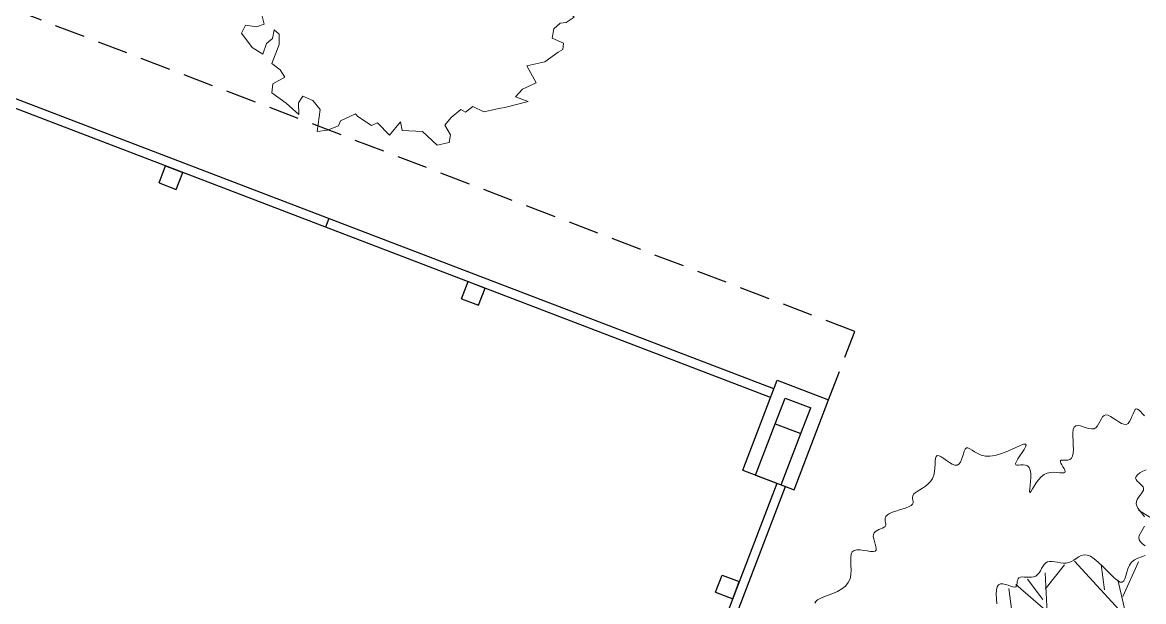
# Model space of a CAD drawing. Extents: x 2080 to 102399, y 2071 to 93424.
# Drawn here: x 77605.2 to 77972, y 80977.1 to 81166.7 of the extents above; entities that cross this region are included whole.
import ezdxf

# ---------------------------------------------------------------- set-up
doc = ezdxf.new("R2010")
doc.units = 0
doc.header["$LTSCALE"] = 20
doc.header["$MEASUREMENT"] = 0
doc.linetypes.add('DASHED', pattern=[0.75, 0.5, -0.25])
for name, color, linetype, lineweight in [('casuanut tree', 100, 'Continuous', 5), ('Mango tree', 96, 'Continuous', 5), ('sappotta', 114, 'Continuous', 5)]:
    doc.layers.add(name, color=color, linetype=linetype, lineweight=lineweight)
doc.layers.add('wall', color=13, linetype='Continuous')

# ---------------------------------------------------------------- blocks, each defined once
blk = doc.blocks.new('NEEM')
at = {"layer": 'sappotta', "linetype": 'Continuous'}
for p, q in [((0.0031, 1.1323), (-0.083, 1.1274)), ((-0.083, 1.1274), (-0.0227, 1.0834)), ((0.0298, 1.0769), (0.0031, 1.1323)), ((0.1622, 1.1437), (0.1418, 1.1119)), ((0.1418, 1.1119), (0.2162, 1.072)), ((0.2828, 1.1298), (0.1622, 1.1437)), ((0.2671, 1.1233), (0.2828, 1.1298)), ((0.3509, 1.0158), (0.2671, 1.1233)), ((-0.3588, 1.0435), (-0.3956, 1.0158)), ((-0.3455, 1.0109), (-0.34, 1.0386)), ((-0.2131, 1.0923), (-0.2421, 1.0068)), ((-0.1911, 1.0989), (-0.2131, 1.0923)), ((-0.177, 1.0484), (-0.1911, 1.0989)), ((-0.0431, 1.0394), (-0.177, 1.0484)), ((-0.0227, 1.0834), (-0.0431, 1.0394)), ((0.1144, 1.0427), (0.0298, 1.0769)), ((0.2162, 1.072), (0.1144, 1.0427)), ((0.4207, 1.063), (0.3509, 1.0158)), ((0.4731, 1.0296), (0.4207, 1.063)), ((-0.517, 0.9628), (-0.6142, 0.9009)), ((-0.3956, 1.0158), (-0.3455, 1.0109)), ((-0.2421, 1.0068), (-0.2303, 0.9351)), ((0.4716, 0.9417), (0.5006, 0.9816)), ((0.5006, 0.9816), (0.4731, 1.0296)), ((-0.6142, 0.9009), (-0.5891, 0.87)), ((-0.5209, 0.9449), (-0.5209, 0.9449)), ((-0.4489, 0.9131), (-0.5209, 0.9449)), ((-0.4935, 0.8838), (-0.4489, 0.9131)), ((-0.3196, 0.9058), (-0.4152, 0.8838)), ((-0.2303, 0.9351), (-0.3196, 0.9058)), ((-0.1081, 0.9221), (-0.177, 0.8716)), ((-0.0274, 0.9083), (-0.1081, 0.9221)), ((-0.0345, 0.839), (-0.0274, 0.9083)), ((0.4825, 0.9083), (0.4716, 0.9417)), ((0.5813, 0.9001), (0.4825, 0.9083)), ((0.5515, 0.9498), (0.5813, 0.9001)), ((0.6267, 0.9278), (0.5515, 0.9498)), ((0.6541, 0.87), (0.6267, 0.9278)), ((-0.5891, 0.87), (-0.4935, 0.8838)), ((-0.4152, 0.8838), (-0.459, 0.839)), ((-0.459, 0.839), (-0.3032, 0.8374)), ((-0.3032, 0.8374), (-0.3611, 0.7616)), ((-0.177, 0.8716), (-0.1394, 0.8089)), ((-0.0674, 0.7796), (-0.0345, 0.839)), ((0.6157, 0.8064), (0.6541, 0.87)), ((0.7152, 0.8602), (0.6604, 0.7877)), ((0.7622, 0.8439), (0.7152, 0.8602)), ((0.7826, 0.7787), (0.7622, 0.8439)), ((-0.7826, 0.7567), (-0.8304, 0.7291)), ((-0.7489, 0.7739), (-0.7826, 0.7567)), ((-0.7168, 0.7893), (-0.7489, 0.7739)), ((-0.6886, 0.7722), (-0.7168, 0.7893)), ((-0.6384, 0.7576), (-0.6886, 0.7722)), ((-0.5985, 0.672), (-0.6384, 0.7576)), ((-0.5335, 0.7763), (-0.5617, 0.6989)), ((-0.452, 0.7502), (-0.5335, 0.7763)), ((-0.3611, 0.7616), (-0.452, 0.7502)), ((-0.1394, 0.8089), (-0.0674, 0.7796)), ((0.6604, 0.7877), (0.6157, 0.8064)), ((0.7755, 0.7038), (0.7826, 0.7787)), ((-0.8178, 0.6924), (-0.8499, 0.6378)), ((-0.8304, 0.7291), (-0.8264, 0.7144)), ((-0.8264, 0.7144), (-0.8178, 0.6924)), ((-0.5617, 0.6989), (-0.5985, 0.672)), ((0.8883, 0.7225), (0.7755, 0.7038)), ((0.9236, 0.6785), (0.8883, 0.7225)), ((0.9126, 0.5906), (0.9236, 0.6785)), ((-0.8922, 0.6126), (-0.9228, 0.5938)), ((-0.9228, 0.5938), (-0.8946, 0.5547)), ((-0.8499, 0.6378), (-0.8922, 0.6126)), ((0.9643, 0.5409), (0.9126, 0.5906)), ((-0.8946, 0.5547), (-0.868, 0.5401)), ((-0.868, 0.5401), (-0.8178, 0.5173)), ((-0.8178, 0.5173), (-0.752, 0.4399)), ((0.9338, 0.5002), (0.9643, 0.5409)), ((0.8037, 0.4146), (0.8398, 0.4749)), ((0.8398, 0.4749), (0.9338, 0.5002)), ((0.9424, 0.4708), (0.9165, 0.4374)), ((1.0137, 0.4391), (0.9424, 0.4708)), ((-0.9079, 0.3723), (-0.9345, 0.3454)), ((-0.8695, 0.3894), (-0.9079, 0.3723)), ((-0.846, 0.3861), (-0.8695, 0.3894)), ((-0.821, 0.3674), (-0.846, 0.3861)), ((-0.7348, 0.3943), (-0.7567, 0.3609)), ((-0.752, 0.4399), (-0.7348, 0.3943)), ((0.8601, 0.3666), (0.8037, 0.4146)), ((0.933, 0.378), (0.8601, 0.3666)), ((0.9165, 0.4374), (0.904, 0.404)), ((0.904, 0.404), (0.933, 0.378)), ((0.9298, 0.3315), (1.0176, 0.3886)), ((1.0176, 0.3886), (1.0137, 0.4391)), ((-0.9604, 0.3657), (-0.9941, 0.3095)), ((-0.9941, 0.3095), (-0.9612, 0.2745)), ((-0.9345, 0.3454), (-0.9604, 0.3657)), ((-0.7881, 0.3592), (-0.821, 0.3674)), ((-0.7567, 0.3609), (-0.7881, 0.3592)), ((0.8288, 0.259), (0.8875, 0.3258)), ((0.8875, 0.3258), (0.9298, 0.3315)), ((-0.9776, 0.2289), (-1.0231, 0.2077)), ((-0.9612, 0.2745), (-0.9776, 0.2289)), ((0.8382, 0.2623), (0.8288, 0.259)), ((0.9306, 0.2281), (0.8382, 0.2623)), ((0.962, 0.2175), (0.9306, 0.2281)), ((1.0254, 0.259), (0.962, 0.2175)), ((0.9964, 0.1597), (1.0254, 0.259)), ((-1.0231, 0.2077), (-1.0622, 0.1825)), ((-1.0622, 0.1825), (-1.0199, 0.1621)), ((-1.0199, 0.1621), (-1.0489, 0.0839)), ((1.0458, 0.1287), (0.9964, 0.1597)), ((1.1092, 0.1491), (1.0458, 0.1287)), ((1.1374, 0.114), (1.1092, 0.1491)), ((-1.0489, 0.0839), (-1.0168, 0.0595)), ((1.074, 0.0489), (1.1374, 0.114)), ((-1.0168, 0.0595), (-0.991, -0.0024)), ((0.0196, 0.0407), (-0.0094, 0.0244)), ((-0.0094, 0.0244), (0, 0)), ((0, 0), (0.0141, 0.0114)), ((0.0141, 0.0114), (0.0274, 0.031)), ((1.0286, 0.0106), (1.074, 0.0489)), ((1.074, -0.0472), (1.0286, 0.0106)), ((-1.0481, -0.0619), (-1.0975, -0.0774)), ((-0.991, -0.0024), (-1.0481, -0.0619)), ((1.1288, -0.0472), (1.074, -0.0472)), ((1.0998, -0.1287), (1.1288, -0.0472)), ((-1.0975, -0.0774), (-1.0983, -0.1401)), ((-1.0983, -0.1401), (-1.0442, -0.1727)), ((1.0074, -0.1662), (1.0458, -0.114)), ((1.0458, -0.114), (1.0998, -0.1287)), ((-1.0442, -0.1727), (-1.0066, -0.1849)), ((-1.0066, -0.1849), (-0.9917, -0.2436)), ((-0.9917, -0.2436), (-0.9369, -0.1979)), ((-0.9369, -0.1979), (-0.9298, -0.2134)), ((-0.9298, -0.2134), (-0.9024, -0.3177)), ((1.016, -0.2338), (1.0074, -0.1662)), ((1.11, -0.2427), (1.016, -0.2338)), ((1.0834, -0.3063), (1.1367, -0.2729)), ((1.1367, -0.2729), (1.11, -0.2427)), ((-1.0246, -0.325), (-1.0521, -0.378)), ((-0.9526, -0.3364), (-1.0246, -0.325)), ((-0.9024, -0.3177), (-0.9526, -0.3364)), ((-0.8484, -0.4114), (-0.8374, -0.3552)), ((-0.8374, -0.3552), (-0.8029, -0.3828)), ((0.9917, -0.4105), (1.0043, -0.3495)), ((1.0043, -0.3495), (1.045, -0.3112)), ((1.045, -0.3112), (1.0834, -0.3063)), ((-1.0521, -0.378), (-0.9816, -0.4708)), ((-0.8883, -0.4456), (-0.8484, -0.4114)), ((-0.8029, -0.3828), (-0.8029, -0.4521)), ((1.0662, -0.4431), (0.9917, -0.4105)), ((-0.9816, -0.4708), (-0.9103, -0.5156)), ((-0.9103, -0.5156), (-0.8883, -0.4456)), ((-0.8029, -0.4521), (-0.8531, -0.5759)), ((0.9432, -0.5653), (1.0317, -0.5026)), ((1.0317, -0.5026), (1.0615, -0.4839)), ((1.0615, -0.4839), (1.0662, -0.4431)), ((-0.8531, -0.5759), (-0.7967, -0.6191)), ((0.8264, -0.5914), (0.9432, -0.5653)), ((-0.7967, -0.6191), (-0.7661, -0.668)), ((0.8868, -0.7038), (0.8264, -0.5914)), ((-0.8445, -0.7103), (-0.8523, -0.7698)), ((-0.7661, -0.668), (-0.8445, -0.7103)), ((0.7975, -0.747), (0.8868, -0.7038)), ((-0.8523, -0.7698), (-0.7575, -0.8382)), ((-0.676, -0.8358), (-0.6486, -0.791)), ((-0.6486, -0.791), (-0.582, -0.8203)), ((0.7512, -0.7967), (0.7975, -0.747)), ((0.8343, -0.8276), (0.7512, -0.7967)), ((-0.7575, -0.8382), (-0.6753, -0.9123)), ((-0.6753, -0.9123), (-0.676, -0.8358)), ((-0.582, -0.8203), (-0.5343, -0.8806)), ((-0.5343, -0.8806), (-0.5538, -1.0247)), ((0.3267, -0.9319), (0.3909, -0.8789)), ((0.3909, -0.8789), (0.423, -0.8968)), ((0.423, -0.8968), (0.47, -0.8602)), ((0.47, -0.8602), (0.5429, -0.896)), ((0.5429, -0.896), (0.6518, -0.8708)), ((0.6518, -0.8708), (0.68, -0.8667)), ((0.68, -0.8667), (0.8343, -0.8276)), ((-0.4128, -0.9881), (-0.4011, -0.9547)), ((-0.4011, -0.9547), (-0.3016, -0.9074)), ((-0.3016, -0.9074), (-0.2859, -0.9262)), ((-0.2859, -0.9262), (-0.1966, -0.9856)), ((0.2867, -0.9824), (0.3267, -0.9319)), ((-0.5538, -1.0247), (-0.4857, -1.015)), ((-0.4857, -1.015), (-0.4128, -0.9881)), ((-0.1966, -0.9856), (-0.1575, -0.9685)), ((-0.1575, -0.9685), (-0.0783, -1.0492)), ((-0.0783, -1.0492), (-0.0063, -0.9604)), ((-0.0063, -0.9604), (0.0063, -1.0174)), ((0.0063, -1.0174), (0.1394, -1.0255)), ((0.1394, -1.0255), (0.2358, -1.1152)), ((0.3235, -1.0459), (0.2867, -0.9824)), ((0.2358, -1.1152), (0.3141, -1.0964)), ((0.3141, -1.0964), (0.3235, -1.0459))]:
    blk.add_line(p, q, dxfattribs=at)
blk = doc.blocks.new('tr')
at = {"layer": 'casuanut tree'}
for p, q in [((0.2849, 0.5527), (0.1928, 0.6449)), ((-0.1035, 0.4735), (-0.1307, 0.5339)), ((-0.1186, 0.3345), (-0.0824, 0.54)), ((-0.0915, 0.4977), (-0.0281, 0.549)), ((0.0987, 0.3768), (-0.0009, 0.552)), ((-0.1915, 0.4409), (-0.1837, 0.5213)), ((-0.1033, 0.4448), (-0.1641, 0.5272)), ((0.0595, 0.4614), (0.0655, 0.5279)), ((0.1017, 0.4342), (0.1621, 0.5128)), ((0.0987, 0.3557), (0.0987, 0.4795))]:
    blk.add_line(p, q, dxfattribs=at)
for points in [[(-0.2236, 0.4893), (-0.2216, 0.5024), (-0.2193, 0.5146), (-0.2163, 0.5251), (-0.2126, 0.5327), (-0.2079, 0.5369), (-0.2024, 0.5379), (-0.1964, 0.5367), (-0.1902, 0.5338), (-0.1841, 0.5302), (-0.1782, 0.5264), (-0.173, 0.5232), (-0.1687, 0.5215), (-0.1654, 0.5216), (-0.163, 0.5234), (-0.1613, 0.5263), (-0.1598, 0.53), (-0.1584, 0.534), (-0.1568, 0.5378), (-0.1547, 0.5409), (-0.1518, 0.5429), (-0.1479, 0.5434), (-0.1432, 0.5428), (-0.1378, 0.5414), (-0.132, 0.5396), (-0.1258, 0.5379), (-0.1197, 0.5367), (-0.1136, 0.5363), (-0.1079, 0.5372), (-0.1026, 0.5397), (-0.0978, 0.5434), (-0.0932, 0.5479), (-0.0887, 0.5527), (-0.0843, 0.5575), (-0.0797, 0.5616), (-0.0749, 0.5648), (-0.0696, 0.5665), (-0.0639, 0.5665), (-0.0577, 0.565), (-0.0511, 0.5626), (-0.0443, 0.5596), (-0.0372, 0.5566), (-0.03, 0.554), (-0.0228, 0.5523), (-0.0156, 0.5519), (-0.0084, 0.5531), (-0.0013, 0.5554), (0.0057, 0.5582), (0.0129, 0.5608), (0.0201, 0.5624), (0.0275, 0.5625), (0.0351, 0.5603), (0.043, 0.5553), (0.0511, 0.5469), (0.0595, 0.5359), (0.0678, 0.5233), (0.0759, 0.5102), (0.0838, 0.4975), (0.0911, 0.4862), (0.0979, 0.4773), (0.1038, 0.4719), (0.1089, 0.4706), (0.1133, 0.4729), (0.1174, 0.478), (0.1215, 0.485), (0.126, 0.4931), (0.131, 0.5015), (0.137, 0.5094), (0.1443, 0.5158), (0.153, 0.5203), (0.1627, 0.523), (0.1728, 0.5243), (0.1826, 0.5248)], [(0.1885, 0.5501), (0.1832, 0.5564), (0.1791, 0.5627), (0.177, 0.5688), (0.1774, 0.5745), (0.18, 0.5799), (0.184, 0.5851), (0.1889, 0.5902), (0.1941, 0.5953), (0.199, 0.6005)], [(0.204, 0.6241), (0.2014, 0.6307), (0.1982, 0.6374), (0.195, 0.644), (0.1923, 0.6504), (0.1906, 0.6566), (0.1905, 0.6623), (0.1923, 0.6676), (0.1957, 0.6724), (0.2001, 0.6768), (0.205, 0.681), (0.2098, 0.6851), (0.2141, 0.6891), (0.2172, 0.6931), (0.2186, 0.6972), (0.2181, 0.7016), (0.2159, 0.706), (0.2128, 0.7106), (0.2095, 0.7151), (0.2065, 0.7196), (0.2045, 0.724), (0.2042, 0.7282), (0.2063, 0.7322), (0.211, 0.7358), (0.218, 0.7389), (0.2266, 0.7413), (0.2361, 0.7429)], [(0.2632, 0.8817), (0.2597, 0.8878), (0.2564, 0.8939), (0.2533, 0.8993), (0.2501, 0.9031), (0.2468, 0.9046), (0.2433, 0.9031), (0.2396, 0.8993), (0.2356, 0.8939), (0.2314, 0.8877), (0.227, 0.8815), (0.2222, 0.8761), (0.2172, 0.8722), (0.2119, 0.8708), (0.2063, 0.8722), (0.2004, 0.8761), (0.1944, 0.8816), (0.1884, 0.888), (0.1824, 0.8944), (0.1766, 0.9002), (0.171, 0.9046), (0.1657, 0.9068), (0.1608, 0.9063), (0.1563, 0.9035), (0.1518, 0.8992), (0.1474, 0.894), (0.1429, 0.8887), (0.1382, 0.8839), (0.1331, 0.8803), (0.1274, 0.8787), (0.1212, 0.8794), (0.1146, 0.8821), (0.1078, 0.8858), (0.101, 0.8899), (0.0944, 0.8936), (0.0882, 0.8961), (0.0826, 0.8966), (0.0779, 0.8944), (0.0742, 0.889), (0.0712, 0.8809), (0.0689, 0.871), (0.0668, 0.8599), (0.0648, 0.8486), (0.0625, 0.8379), (0.0599, 0.8285), (0.0565, 0.8212), (0.0523, 0.8167), (0.0474, 0.8145), (0.0423, 0.814), (0.0371, 0.8147), (0.0322, 0.8159), (0.028, 0.8171), (0.0247, 0.8175), (0.0227, 0.8167), (0.0222, 0.8141), (0.0228, 0.8102), (0.0241, 0.8053), (0.0258, 0.7999), (0.0274, 0.7946), (0.0284, 0.7899), (0.0285, 0.7862), (0.0272, 0.784), (0.0243, 0.7836), (0.0197, 0.7847), (0.0139, 0.7867), (0.007, 0.7891), (-0.0008, 0.7912), (-0.0092, 0.7926), (-0.0179, 0.7926), (-0.0268, 0.7908), (-0.0356, 0.7867), (-0.044, 0.781), (-0.0519, 0.7743), (-0.0589, 0.7675), (-0.0649, 0.7613), (-0.0696, 0.7564), (-0.0727, 0.7536), (-0.0741, 0.7536), (-0.0736, 0.7569), (-0.0717, 0.7631), (-0.0688, 0.7714), (-0.0657, 0.781), (-0.0627, 0.7912), (-0.0605, 0.8013), (-0.0596, 0.8104), (-0.0606, 0.8178), (-0.0638, 0.823), (-0.0687, 0.8263), (-0.0746, 0.8283), (-0.0807, 0.8294), (-0.0864, 0.8301), (-0.0908, 0.8311), (-0.0934, 0.8328), (-0.0932, 0.8358), (-0.09, 0.8405), (-0.0844, 0.8464), (-0.0774, 0.853), (-0.07, 0.8599), (-0.0632, 0.8666), (-0.0579, 0.8724), (-0.0552, 0.877), (-0.0561, 0.8798), (-0.0612, 0.8804), (-0.07, 0.8793), (-0.0816, 0.8771), (-0.0954, 0.8743), (-0.1103, 0.8716), (-0.1256, 0.8695), (-0.1405, 0.8686), (-0.1541, 0.8696), (-0.1657, 0.8729), (-0.1755, 0.8778), (-0.1837, 0.8838), (-0.1905, 0.8901), (-0.1962, 0.896), (-0.2011, 0.9009), (-0.2053, 0.904), (-0.2092, 0.9046), (-0.213, 0.9023), (-0.2167, 0.8976), (-0.2205, 0.8915), (-0.2244, 0.8846), (-0.2286, 0.8778), (-0.233, 0.8719), (-0.2378, 0.8678), (-0.243, 0.8663), (-0.2487, 0.8678), (-0.2548, 0.8719), (-0.261, 0.8777), (-0.2672, 0.8843), (-0.2732, 0.8909), (-0.2788, 0.8967), (-0.2838, 0.9008), (-0.288, 0.9023), (-0.2914, 0.9007), (-0.2941, 0.8964), (-0.2965, 0.8899), (-0.2989, 0.8819), (-0.3015, 0.873), (-0.3047, 0.8638), (-0.3087, 0.855), (-0.3139, 0.8471), (-0.3205, 0.8407), (-0.3281, 0.8356), (-0.3364, 0.8315), (-0.3448, 0.8282), (-0.3529, 0.8255), (-0.3603, 0.823), (-0.3666, 0.8205), (-0.3714, 0.8178), (-0.3742, 0.8146), (-0.3757, 0.811), (-0.3762, 0.8073), (-0.3763, 0.8034), (-0.3766, 0.7997), (-0.3775, 0.7963), (-0.3797, 0.7932), (-0.3837, 0.7908), (-0.3899, 0.789), (-0.3978, 0.7878), (-0.4068, 0.7869), (-0.4165, 0.7861), (-0.4263, 0.7853), (-0.4355, 0.7843), (-0.4437, 0.7828), (-0.4502, 0.7806), (-0.4546, 0.7777), (-0.4573, 0.7742), (-0.4587, 0.7702), (-0.4593, 0.7661), (-0.4595, 0.7621), (-0.4598, 0.7583), (-0.4607, 0.755), (-0.4626, 0.7525), (-0.4658, 0.7508), (-0.4701, 0.7497), (-0.4751, 0.749), (-0.4804, 0.7482), (-0.4857, 0.7472), (-0.4906, 0.7455), (-0.4946, 0.7428), (-0.4975, 0.7389), (-0.4989, 0.7336), (-0.4991, 0.7272), (-0.4988, 0.7202), (-0.4982, 0.7132), (-0.4979, 0.7066), (-0.4983, 0.7011), (-0.4999, 0.697), (-0.5031, 0.695), (-0.5083, 0.6953), (-0.5151, 0.6974), (-0.523, 0.7006), (-0.5315, 0.7041), (-0.5402, 0.7073), (-0.5484, 0.7094), (-0.5557, 0.7097), (-0.5616, 0.7074), (-0.5659, 0.7021), (-0.5687, 0.6941), (-0.5709, 0.6843), (-0.5728, 0.6733), (-0.5751, 0.6617), (-0.5783, 0.6503), (-0.583, 0.6398), (-0.5898, 0.6308), (-0.599, 0.6238), (-0.6102, 0.6186), (-0.6226, 0.6149), (-0.6355, 0.6123), (-0.6483, 0.6104), (-0.6603, 0.6087), (-0.6706, 0.607), (-0.6787, 0.6048), (-0.6841, 0.6019), (-0.6872, 0.5983)]]:
    blk.add_lwpolyline(points, dxfattribs=at)
blk = doc.blocks.new('A$C4747145C')
at = {"linetype": 'DASHED'}
for p, q in [((1120.56, -428.9), (0.09, -0.02)), ((1111.98, -451.31), (1120.56, -428.9))]:
    blk.add_line(p, q, dxfattribs=at)
for p, q in [((1094.1, -447.68), (802.72, -336.15)), ((1093.03, -450.48), (801.64, -338.95)), ((892.89, -380.3), (895.04, -374.7)), ((895.04, -374.7), (900.64, -376.84)), ((898.49, -382.45), (900.64, -376.84)), ((892.89, -380.3), (898.49, -382.45)), ((948.41, -391.91), (947.34, -394.72)), ((991.89, -418.19), (994.03, -412.59)), ((994.03, -412.59), (999.64, -414.73)), ((991.89, -418.19), (997.49, -420.34)), ((997.49, -420.34), (999.64, -414.73)), ((1083.91, -474.3), (1095.17, -444.88)), ((1095.17, -444.88), (1111.98, -451.31)), ((1094.55, -459.1), (1097.77, -450.69)), ((1097.77, -450.69), (1106.17, -453.91)), ((1100.72, -480.73), (1111.98, -451.31)), ((1102.95, -462.31), (1106.17, -453.91)), ((1094.55, -459.1), (1102.95, -462.31)), ((1083.91, -474.3), (1100.72, -480.73)), ((1044.71, -610.27), (1095.12, -478.59)), ((1047.52, -611.34), (1097.92, -479.66)), ((1075.04, -514.27), (1077.18, -508.66)), ((1077.18, -508.66), (1082.79, -510.81)), ((1080.64, -516.41), (1082.79, -510.81)), ((1075.04, -514.27), (1080.64, -516.41))]:
    blk.add_line(p, q)
at = {"layer": 'wall'}
for p, q in [((1088.11, -475.91), (1094.55, -459.1)), ((1096.52, -479.12), (1102.95, -462.31)), ((1088.11, -475.91), (1096.52, -479.12))]:
    blk.add_line(p, q, dxfattribs=at)

msp = doc.modelspace()

# ---------------------------------------------------------------- block references
at = {"ltscale": 0.5}
msp.add_blockref('A$C4747145C', (76756.96, 81494.426), dxfattribs=at)
at = {"layer": 'casuanut tree', "linetype": 'Continuous', "xscale": 125.0682395300407, "yscale": 125.0682395300407, "zscale": 125.0682395300407, "rotation": 13.01607038379708}
msp.add_blockref('tr', (77965.048, 80923.033), dxfattribs=at)
at = {"layer": 'Mango tree', "linetype": 'Continuous', "xscale": 49.73619491429417, "yscale": 49.73619491429417, "zscale": 49.73619491429417}
msp.add_blockref('NEEM', (77729.154, 81181.94), dxfattribs=at)

doc.saveas('drawing.dxf')
